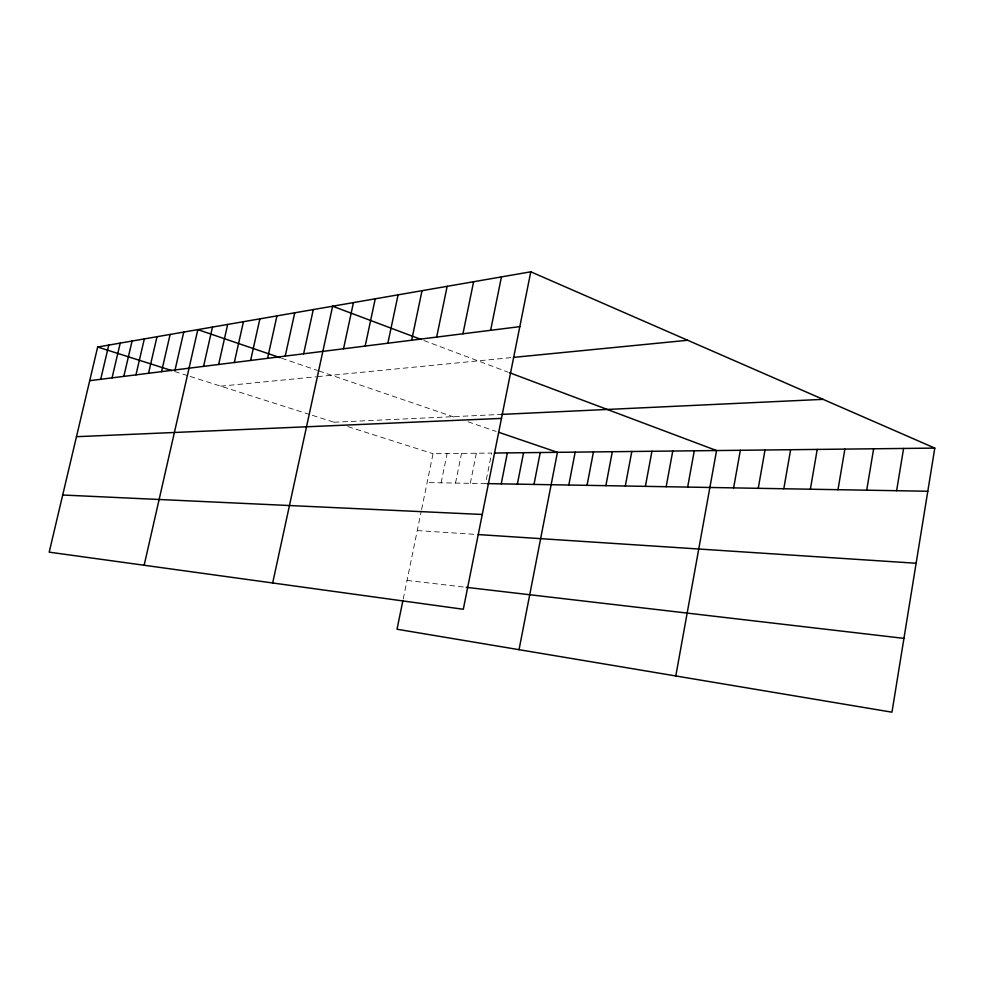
<?xml version="1.0" encoding="UTF-8"?>
<svg xmlns="http://www.w3.org/2000/svg" width="984" height="984" viewBox="0 0 984 984"><rect width="100%" height="100%" fill="white"/><g stroke="black" fill="none" stroke-linecap="round" stroke-linejoin="round"><path stroke-width="0.74" stroke-dasharray="4.92 3.69" d="M470.303 483.328L476.367 453.23M441.115 482.824L447.093 453.562M455.506 483.07L461.521 453.403M403.219 599.047L421.275 511.028M421.595 509.527L433.046 453.722L491.643 453.058L485.543 483.587L427.118 482.578M220.711 386.159L316.098 376.786M317.5 376.651L512.024 357.536M334.08 422.234L501.323 414.412M417.277 530.573L475.37 534.373M407.044 580.425L464.805 587.165M174.574 371.485L188.707 375.986M190.121 376.429L309.616 414.448M312.383 415.334L336.823 423.108M347.819 426.601L433.046 453.722M281.608 358.201L317.488 370.451M318.902 370.931L457.043 418.077M467.978 421.804L496.182 431.423M423.895 340.526L508.199 372.21"/><path stroke-width="1.48" d="M530.782 271.805L463.304 609.268L49.2 552.159L97.662 347.02L530.782 271.805L934.8 448.101L891.971 712.195L397.019 629.231L402.923 600.486M896.621 490.708L903.595 448.458M866.707 490.192L873.644 448.79M837.987 489.7L844.875 449.11M810.373 489.22L817.224 449.417M783.805 488.753L790.619 449.713M758.246 488.31L765.011 450.008M733.621 487.892L740.349 450.278M675.787 675.959L716.561 450.549L509.601 372.739M687.644 487.092L694.286 450.795M666.168 486.723L672.761 451.041M645.393 486.354L651.937 451.275M625.307 486.01L631.802 451.496M605.873 485.678L612.319 451.717M587.042 485.346L593.45 451.927M568.813 485.026L575.16 452.136M519.035 649.686L557.436 452.332L498.974 432.382M533.992 484.423L540.241 452.517M501.213 483.857L507.375 452.886M517.363 484.14L523.562 452.702M490.635 330.304L501.446 276.898M462.947 333.785L473.612 281.731M436.662 337.082L447.166 286.319M411.669 340.218L422.025 290.686M387.868 343.207L398.077 294.843M365.175 346.061L375.248 298.816M343.527 348.779L353.453 302.592M272.679 582.983L332.629 306.208L421.103 339.468M285.225 356.11L294.745 312.789M303.638 353.797L313.293 309.566M267.562 358.324L276.959 315.876M250.612 360.452L259.874 318.841M234.315 362.506L243.454 321.694M203.565 366.368L212.47 327.082M218.645 364.474L227.673 324.437M144.144 565.259L197.833 329.615L280.157 357.709M161.56 371.644L170.121 334.437M175.054 369.947L183.737 332.075M148.535 373.28L156.997 336.712M123.812 376.38L132.065 341.042M135.964 374.855L144.316 338.914M100.712 379.283L108.757 345.089M112.065 377.856L120.22 343.096M89.716 380.673L519.823 326.639M513.476 357.389L687.681 340.267M501.323 414.412L823.104 399.356M76.481 436.699L501.471 418.397M494.509 453.034L934.8 448.101M486.957 483.611L927.801 491.25M62.705 495.013L482.258 514.472M478.212 534.558L916.129 563.254M466.207 587.325L903.952 638.37M97.662 347.02L171.708 370.574"/></g></svg>
